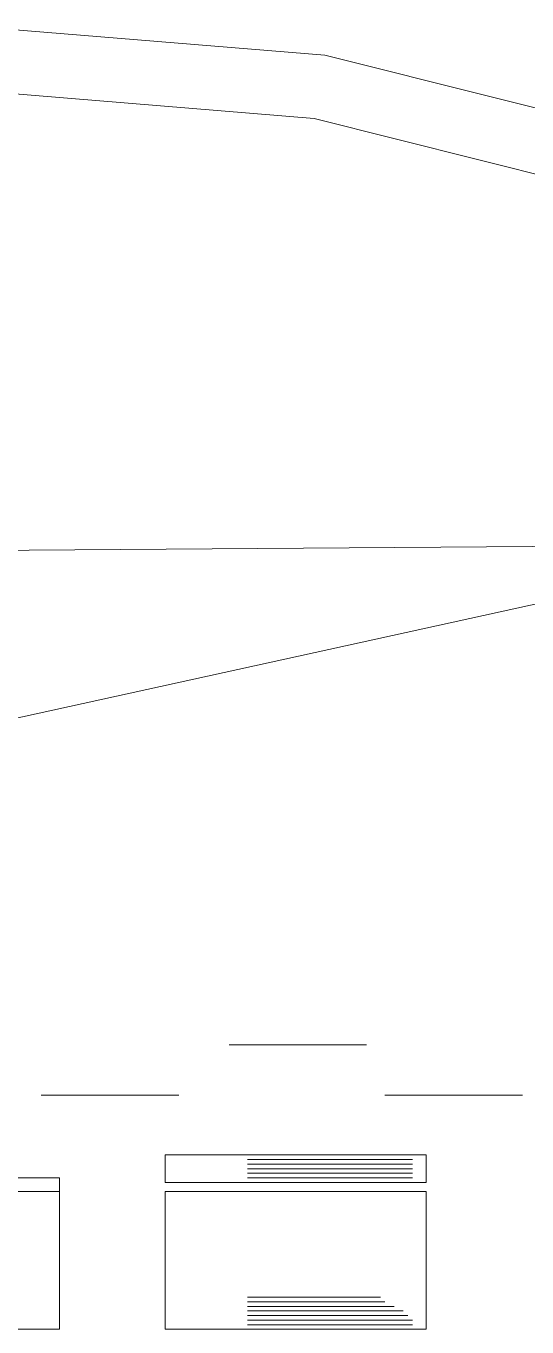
# Model space of a CAD drawing. Header units: metres. Extents: x 1 to 213, y 1 to 147.
# Drawn here: x 86.967 to 88.124, y 98.441 to 101.441 of the extents above; entities that cross this region are included whole.
import ezdxf

# ---------------------------------------------------------------- set-up
doc = ezdxf.new("R2010")
doc.units = ezdxf.units.M
doc.layers.add('00-BASE-ARQUITECTURA', color=8, linetype='Continuous', lineweight=0, plot=False)

msp = doc.modelspace()

# ---------------------------------------------------------------- linework, layer by layer
at = {"layer": '00-BASE-ARQUITECTURA'}
for points in [[(91.3666, 98.5613), (90.9585, 99.2741), (90.4484, 99.9007), (89.8497, 100.4325), (89.1759, 100.861), (88.4404, 101.1777), (87.6566, 101.3739), (86.838, 101.4412)], [(91.2325, 98.4984), (90.8364, 99.1902), (90.3414, 99.7982), (89.7605, 100.3143), (89.1067, 100.7301), (88.393, 101.0373), (87.6324, 101.2277), (86.838, 101.293)], [(78.5248, 100.1712), (88.7694, 100.2453)], [(81.922, 98.7424), (88.7694, 100.2453)], [(87.4359, 99.0917), (87.7534, 99.0917)], [(87.002, 98.9753), (87.3195, 98.9753)], [(87.7958, 98.9753), (88.1133, 98.9753)], [(87.4783, 98.8377), (87.4888, 98.8377), (87.4994, 98.8377), (87.51, 98.8377), (87.5206, 98.8377), (87.5312, 98.8377), (87.5418, 98.8377), (87.5523, 98.8377), (87.5629, 98.8377), (87.5735, 98.8377), (87.5841, 98.8377), (87.5947, 98.8377), (87.6053, 98.8377), (87.6159, 98.8377), (87.6264, 98.8377), (87.637, 98.8377), (87.6476, 98.8377), (87.6582, 98.8377), (87.6688, 98.8377), (87.6793, 98.8377), (87.6899, 98.8377), (87.7005, 98.8377), (87.7111, 98.8377), (87.7217, 98.8377), (87.7323, 98.8377), (87.7428, 98.8377), (87.7534, 98.8377), (87.764, 98.8377), (87.7746, 98.8377), (87.7852, 98.8377), (87.7958, 98.8377), (87.8063, 98.8377), (87.8169, 98.8377), (87.8275, 98.8377), (87.8381, 98.8377), (87.8487, 98.8377), (87.8593, 98.8377)], [(87.4783, 98.8271), (87.4888, 98.8271), (87.4994, 98.8271), (87.51, 98.8271), (87.5206, 98.8271), (87.5312, 98.8271), (87.5418, 98.8271), (87.5523, 98.8271), (87.5629, 98.8271), (87.5735, 98.8271), (87.5841, 98.8271), (87.5947, 98.8271), (87.6053, 98.8271), (87.6159, 98.8271), (87.6264, 98.8271), (87.637, 98.8271), (87.6476, 98.8271), (87.6582, 98.8271), (87.6688, 98.8271), (87.6793, 98.8271), (87.6899, 98.8271), (87.7005, 98.8271), (87.7111, 98.8271), (87.7217, 98.8271), (87.7323, 98.8271), (87.7428, 98.8271), (87.7534, 98.8271), (87.764, 98.8271), (87.7746, 98.8271), (87.7852, 98.8271), (87.7958, 98.8271), (87.8063, 98.8271), (87.8169, 98.8271), (87.8275, 98.8271), (87.8381, 98.8271), (87.8487, 98.8271), (87.8593, 98.8271)], [(87.4783, 98.8271), (87.4888, 98.8271), (87.4994, 98.8271), (87.51, 98.8271), (87.5206, 98.8271), (87.5312, 98.8271), (87.5418, 98.8271), (87.5523, 98.8271), (87.5629, 98.8271), (87.5735, 98.8271), (87.5841, 98.8271), (87.5947, 98.8271), (87.6053, 98.8271), (87.6159, 98.8271), (87.6264, 98.8271), (87.637, 98.8271), (87.6476, 98.8271), (87.6582, 98.8271), (87.6688, 98.8271), (87.6793, 98.8271), (87.6899, 98.8271), (87.7005, 98.8271), (87.7111, 98.8271), (87.7217, 98.8271), (87.7323, 98.8271), (87.7428, 98.8271), (87.7534, 98.8271), (87.764, 98.8271), (87.7746, 98.8271), (87.7852, 98.8271), (87.7958, 98.8271), (87.8063, 98.8271), (87.8169, 98.8271), (87.8275, 98.8271), (87.8381, 98.8271), (87.8487, 98.8271), (87.8593, 98.8271)], [(87.4783, 98.8165), (87.4888, 98.8165), (87.4994, 98.8165), (87.51, 98.8165), (87.5206, 98.8165), (87.5312, 98.8165), (87.5418, 98.8165), (87.5523, 98.8165), (87.5629, 98.8165), (87.5735, 98.8165), (87.5841, 98.8165), (87.5947, 98.8165), (87.6053, 98.8165), (87.6159, 98.8165), (87.6264, 98.8165), (87.637, 98.8165), (87.6476, 98.8165), (87.6582, 98.8165), (87.6688, 98.8165), (87.6793, 98.8165), (87.6899, 98.8165), (87.7005, 98.8165), (87.7111, 98.8165), (87.7217, 98.8165), (87.7323, 98.8165), (87.7428, 98.8165), (87.7534, 98.8165), (87.764, 98.8165), (87.7746, 98.8165), (87.7852, 98.8165), (87.7958, 98.8165), (87.8063, 98.8165), (87.8169, 98.8165), (87.8275, 98.8165), (87.8381, 98.8165), (87.8487, 98.8165), (87.8593, 98.8165)], [(87.4783, 98.8165), (87.4888, 98.8165), (87.4994, 98.8165), (87.51, 98.8165), (87.5206, 98.8165), (87.5312, 98.8165), (87.5418, 98.8165), (87.5523, 98.8165), (87.5629, 98.8165), (87.5735, 98.8165), (87.5841, 98.8165), (87.5947, 98.8165), (87.6053, 98.8165), (87.6159, 98.8165), (87.6264, 98.8165), (87.637, 98.8165), (87.6476, 98.8165), (87.6582, 98.8165), (87.6688, 98.8165), (87.6793, 98.8165), (87.6899, 98.8165), (87.7005, 98.8165), (87.7111, 98.8165), (87.7217, 98.8165), (87.7323, 98.8165), (87.7428, 98.8165), (87.7534, 98.8165), (87.764, 98.8165), (87.7746, 98.8165), (87.7852, 98.8165), (87.7958, 98.8165), (87.8063, 98.8165), (87.8169, 98.8165), (87.8275, 98.8165), (87.8381, 98.8165), (87.8487, 98.8165), (87.8593, 98.8165)], [(87.4783, 98.8059), (87.4888, 98.8059), (87.4994, 98.8059), (87.51, 98.8059), (87.5206, 98.8059), (87.5312, 98.8059), (87.5418, 98.8059), (87.5523, 98.8059), (87.5629, 98.8059), (87.5735, 98.8059), (87.5841, 98.8059), (87.5947, 98.8059), (87.6053, 98.8059), (87.6159, 98.8059), (87.6264, 98.8059), (87.637, 98.8059), (87.6476, 98.8059), (87.6582, 98.8059), (87.6688, 98.8059), (87.6793, 98.8059), (87.6899, 98.8059), (87.7005, 98.8059), (87.7111, 98.8059), (87.7217, 98.8059), (87.7323, 98.8059), (87.7428, 98.8059), (87.7534, 98.8059), (87.764, 98.8059), (87.7746, 98.8059), (87.7852, 98.8059), (87.7958, 98.8059), (87.8063, 98.8059), (87.8169, 98.8059), (87.8275, 98.8059), (87.8381, 98.8059), (87.8487, 98.8059), (87.8593, 98.8059)], [(87.4783, 98.8059), (87.4888, 98.8059), (87.4994, 98.8059), (87.51, 98.8059), (87.5206, 98.8059), (87.5312, 98.8059), (87.5418, 98.8059), (87.5523, 98.8059), (87.5629, 98.8059), (87.5735, 98.8059), (87.5841, 98.8059), (87.5947, 98.8059), (87.6053, 98.8059), (87.6159, 98.8059), (87.6264, 98.8059), (87.637, 98.8059), (87.6476, 98.8059), (87.6582, 98.8059), (87.6688, 98.8059), (87.6793, 98.8059), (87.6899, 98.8059), (87.7005, 98.8059), (87.7111, 98.8059), (87.7217, 98.8059), (87.7323, 98.8059), (87.7428, 98.8059), (87.7534, 98.8059), (87.764, 98.8059), (87.7746, 98.8059), (87.7852, 98.8059), (87.7958, 98.8059), (87.8063, 98.8059), (87.8169, 98.8059), (87.8275, 98.8059), (87.8381, 98.8059), (87.8487, 98.8059), (87.8593, 98.8059)], [(87.4783, 98.7954), (87.4888, 98.7954), (87.4994, 98.7954), (87.51, 98.7954), (87.5206, 98.7954), (87.5312, 98.7954), (87.5418, 98.7954), (87.5523, 98.7954), (87.5629, 98.7954), (87.5735, 98.7954), (87.5841, 98.7954), (87.5947, 98.7954), (87.6053, 98.7954), (87.6159, 98.7954), (87.6264, 98.7954), (87.637, 98.7954), (87.6476, 98.7954), (87.6582, 98.7954), (87.6688, 98.7954), (87.6793, 98.7954), (87.6899, 98.7954), (87.7005, 98.7954), (87.7111, 98.7954), (87.7217, 98.7954), (87.7323, 98.7954), (87.7428, 98.7954), (87.7534, 98.7954), (87.764, 98.7954), (87.7746, 98.7954), (87.7852, 98.7954), (87.7958, 98.7954), (87.8063, 98.7954), (87.8169, 98.7954), (87.8275, 98.7954), (87.8381, 98.7954), (87.8487, 98.7954), (87.8593, 98.7954)], [(87.4783, 98.7954), (87.4888, 98.7954), (87.4994, 98.7954), (87.51, 98.7954), (87.5206, 98.7954), (87.5312, 98.7954), (87.5418, 98.7954), (87.5523, 98.7954), (87.5629, 98.7954), (87.5735, 98.7954), (87.5841, 98.7954), (87.5947, 98.7954), (87.6053, 98.7954), (87.6159, 98.7954), (87.6264, 98.7954), (87.637, 98.7954), (87.6476, 98.7954), (87.6582, 98.7954), (87.6688, 98.7954), (87.6793, 98.7954), (87.6899, 98.7954), (87.7005, 98.7954), (87.7111, 98.7954), (87.7217, 98.7954), (87.7323, 98.7954), (87.7428, 98.7954), (87.7534, 98.7954), (87.764, 98.7954), (87.7746, 98.7954), (87.7852, 98.7954), (87.7958, 98.7954), (87.8063, 98.7954), (87.8169, 98.7954), (87.8275, 98.7954), (87.8381, 98.7954), (87.8487, 98.7954), (87.8593, 98.7954)], [(87.4783, 98.7848), (87.4888, 98.7848), (87.4994, 98.7848), (87.51, 98.7848), (87.5206, 98.7848), (87.5312, 98.7848), (87.5418, 98.7848), (87.5523, 98.7848), (87.5629, 98.7848), (87.5735, 98.7848), (87.5841, 98.7848), (87.5947, 98.7848), (87.6053, 98.7848), (87.6159, 98.7848), (87.6264, 98.7848), (87.637, 98.7848), (87.6476, 98.7848), (87.6582, 98.7848), (87.6688, 98.7848), (87.6793, 98.7848), (87.6899, 98.7848), (87.7005, 98.7848), (87.7111, 98.7848), (87.7217, 98.7848), (87.7323, 98.7848), (87.7428, 98.7848), (87.7534, 98.7848), (87.764, 98.7848), (87.7746, 98.7848), (87.7852, 98.7848), (87.7958, 98.7848), (87.8063, 98.7848), (87.8169, 98.7848), (87.8275, 98.7848), (87.8381, 98.7848), (87.8487, 98.7848), (87.8593, 98.7848)], [(87.4783, 98.7848), (87.4888, 98.7848), (87.4994, 98.7848), (87.51, 98.7848), (87.5206, 98.7848), (87.5312, 98.7848), (87.5418, 98.7848), (87.5523, 98.7848), (87.5629, 98.7848), (87.5735, 98.7848), (87.5841, 98.7848), (87.5947, 98.7848), (87.6053, 98.7848), (87.6159, 98.7848), (87.6264, 98.7848), (87.637, 98.7848), (87.6476, 98.7848), (87.6582, 98.7848), (87.6688, 98.7848), (87.6793, 98.7848), (87.6899, 98.7848), (87.7005, 98.7848), (87.7111, 98.7848), (87.7217, 98.7848), (87.7323, 98.7848), (87.7428, 98.7848), (87.7534, 98.7848), (87.764, 98.7848), (87.7746, 98.7848), (87.7852, 98.7848), (87.7958, 98.7848), (87.8063, 98.7848), (87.8169, 98.7848), (87.8275, 98.7848), (87.8381, 98.7848), (87.8487, 98.7848), (87.8593, 98.7848)], [(87.4783, 98.7742), (87.4888, 98.7742), (87.4994, 98.7742), (87.51, 98.7742), (87.5206, 98.7742), (87.5312, 98.7742), (87.5418, 98.7742), (87.5523, 98.7742), (87.5629, 98.7742), (87.5735, 98.7742), (87.5841, 98.7742), (87.5947, 98.7742), (87.6053, 98.7742), (87.6159, 98.7742), (87.6264, 98.7742), (87.637, 98.7742), (87.6476, 98.7742), (87.6582, 98.7742), (87.6688, 98.7742), (87.6793, 98.7742), (87.6899, 98.7742), (87.7005, 98.7742), (87.7111, 98.7742), (87.7217, 98.7742), (87.7323, 98.7742), (87.7428, 98.7742), (87.7534, 98.7742), (87.764, 98.7742), (87.7746, 98.7742), (87.7852, 98.7742), (87.7958, 98.7742), (87.8063, 98.7742), (87.8169, 98.7742), (87.8275, 98.7742), (87.8381, 98.7742), (87.8487, 98.7742), (87.8593, 98.7742)], [(87.4783, 98.7742), (87.4888, 98.7742), (87.4994, 98.7742), (87.51, 98.7742), (87.5206, 98.7742), (87.5312, 98.7742), (87.5418, 98.7742), (87.5523, 98.7742), (87.5629, 98.7742), (87.5735, 98.7742), (87.5841, 98.7742), (87.5947, 98.7742), (87.6053, 98.7742), (87.6159, 98.7742), (87.6264, 98.7742), (87.637, 98.7742), (87.6476, 98.7742), (87.6582, 98.7742), (87.6688, 98.7742), (87.6793, 98.7742), (87.6899, 98.7742), (87.7005, 98.7742), (87.7111, 98.7742), (87.7217, 98.7742), (87.7323, 98.7742), (87.7428, 98.7742), (87.7534, 98.7742), (87.764, 98.7742), (87.7746, 98.7742), (87.7852, 98.7742), (87.7958, 98.7742), (87.8063, 98.7742), (87.8169, 98.7742), (87.8275, 98.7742), (87.8381, 98.7742), (87.8487, 98.7742), (87.8593, 98.7742)], [(87.4783, 98.5096), (87.4888, 98.5096), (87.4994, 98.5096), (87.51, 98.5096), (87.5206, 98.5096), (87.5312, 98.5096), (87.5418, 98.5096), (87.5523, 98.5096), (87.5629, 98.5096), (87.5735, 98.5096), (87.5841, 98.5096), (87.5947, 98.5096), (87.6053, 98.5096), (87.6159, 98.5096), (87.6264, 98.5096), (87.637, 98.5096), (87.6476, 98.5096), (87.6582, 98.5096), (87.6688, 98.5096), (87.6793, 98.5096), (87.6899, 98.5096), (87.7005, 98.5096), (87.7111, 98.5096), (87.7217, 98.5096), (87.7323, 98.5096), (87.7428, 98.5096), (87.7534, 98.5096), (87.764, 98.5096), (87.7746, 98.5096), (87.7852, 98.5096)], [(87.4783, 98.499), (87.4888, 98.499), (87.4994, 98.499), (87.51, 98.499), (87.5206, 98.499), (87.5312, 98.499), (87.5418, 98.499), (87.5523, 98.499), (87.5629, 98.499), (87.5735, 98.499), (87.5841, 98.499), (87.5947, 98.499), (87.6053, 98.499), (87.6159, 98.499), (87.6264, 98.499), (87.637, 98.499), (87.6476, 98.499), (87.6582, 98.499), (87.6688, 98.499), (87.6793, 98.499), (87.6899, 98.499), (87.7005, 98.499), (87.7111, 98.499), (87.7217, 98.499), (87.7323, 98.499), (87.7428, 98.499), (87.7534, 98.499), (87.764, 98.499), (87.7746, 98.499), (87.7852, 98.499)], [(87.4783, 98.499), (87.4888, 98.499), (87.4994, 98.499), (87.51, 98.499), (87.5206, 98.499), (87.5312, 98.499), (87.5418, 98.499), (87.5523, 98.499), (87.5629, 98.499), (87.5735, 98.499), (87.5841, 98.499), (87.5947, 98.499), (87.6053, 98.499), (87.6159, 98.499), (87.6264, 98.499), (87.637, 98.499), (87.6476, 98.499), (87.6582, 98.499), (87.6688, 98.499), (87.6793, 98.499), (87.6899, 98.499), (87.7005, 98.499), (87.7111, 98.499), (87.7217, 98.499), (87.7323, 98.499), (87.7428, 98.499), (87.7534, 98.499), (87.764, 98.499), (87.7746, 98.499), (87.7852, 98.499), (87.7958, 98.499)], [(87.4783, 98.4884), (87.4888, 98.4884), (87.4994, 98.4884), (87.51, 98.4884), (87.5206, 98.4884), (87.5312, 98.4884), (87.5418, 98.4884), (87.5523, 98.4884), (87.5629, 98.4884), (87.5735, 98.4884), (87.5841, 98.4884), (87.5947, 98.4884), (87.6053, 98.4884), (87.6159, 98.4884), (87.6264, 98.4884), (87.637, 98.4884), (87.6476, 98.4884), (87.6582, 98.4884), (87.6688, 98.4884), (87.6793, 98.4884), (87.6899, 98.4884), (87.7005, 98.4884), (87.7111, 98.4884), (87.7217, 98.4884), (87.7323, 98.4884), (87.7428, 98.4884), (87.7534, 98.4884), (87.764, 98.4884), (87.7746, 98.4884), (87.7852, 98.4884), (87.7958, 98.4884), (87.8063, 98.4884)], [(87.4783, 98.4884), (87.4888, 98.4884), (87.4994, 98.4884), (87.51, 98.4884), (87.5206, 98.4884), (87.5312, 98.4884), (87.5418, 98.4884), (87.5523, 98.4884), (87.5629, 98.4884), (87.5735, 98.4884), (87.5841, 98.4884), (87.5947, 98.4884), (87.6053, 98.4884), (87.6159, 98.4884), (87.6264, 98.4884), (87.637, 98.4884), (87.6476, 98.4884), (87.6582, 98.4884), (87.6688, 98.4884), (87.6793, 98.4884), (87.6899, 98.4884), (87.7005, 98.4884), (87.7111, 98.4884), (87.7217, 98.4884), (87.7323, 98.4884), (87.7428, 98.4884), (87.7534, 98.4884), (87.764, 98.4884), (87.7746, 98.4884), (87.7852, 98.4884), (87.7958, 98.4884), (87.8063, 98.4884), (87.8169, 98.4884)], [(87.4783, 98.4884), (87.4888, 98.4884), (87.4994, 98.4884), (87.51, 98.4884), (87.5206, 98.4884), (87.5312, 98.4884), (87.5418, 98.4884), (87.5523, 98.4884), (87.5629, 98.4884), (87.5735, 98.4884), (87.5841, 98.4884), (87.5947, 98.4884), (87.6053, 98.4884), (87.6159, 98.4884), (87.6264, 98.4884), (87.637, 98.4884), (87.6476, 98.4884), (87.6582, 98.4884), (87.6688, 98.4884), (87.6793, 98.4884), (87.6899, 98.4884), (87.7005, 98.4884), (87.7111, 98.4884), (87.7217, 98.4884), (87.7323, 98.4884), (87.7428, 98.4884), (87.7534, 98.4884), (87.764, 98.4884), (87.7746, 98.4884), (87.7852, 98.4884), (87.7958, 98.4884), (87.8063, 98.4884), (87.8169, 98.4884)], [(87.4783, 98.4779), (87.4888, 98.4779), (87.4994, 98.4779), (87.51, 98.4779), (87.5206, 98.4779), (87.5312, 98.4779), (87.5418, 98.4779), (87.5523, 98.4779), (87.5629, 98.4779), (87.5735, 98.4779), (87.5841, 98.4779), (87.5947, 98.4779), (87.6053, 98.4779), (87.6159, 98.4779), (87.6264, 98.4779), (87.637, 98.4779), (87.6476, 98.4779), (87.6582, 98.4779), (87.6688, 98.4779), (87.6793, 98.4779), (87.6899, 98.4779), (87.7005, 98.4779), (87.7111, 98.4779), (87.7217, 98.4779), (87.7323, 98.4779), (87.7428, 98.4779), (87.7534, 98.4779), (87.764, 98.4779), (87.7746, 98.4779), (87.7852, 98.4779), (87.7958, 98.4779), (87.8063, 98.4779), (87.8169, 98.4779), (87.8275, 98.4779)], [(87.4783, 98.4779), (87.4888, 98.4779), (87.4994, 98.4779), (87.51, 98.4779), (87.5206, 98.4779), (87.5312, 98.4779), (87.5418, 98.4779), (87.5523, 98.4779), (87.5629, 98.4779), (87.5735, 98.4779), (87.5841, 98.4779), (87.5947, 98.4779), (87.6053, 98.4779), (87.6159, 98.4779), (87.6264, 98.4779), (87.637, 98.4779), (87.6476, 98.4779), (87.6582, 98.4779), (87.6688, 98.4779), (87.6793, 98.4779), (87.6899, 98.4779), (87.7005, 98.4779), (87.7111, 98.4779), (87.7217, 98.4779), (87.7323, 98.4779), (87.7428, 98.4779), (87.7534, 98.4779), (87.764, 98.4779), (87.7746, 98.4779), (87.7852, 98.4779), (87.7958, 98.4779), (87.8063, 98.4779), (87.8169, 98.4779), (87.8275, 98.4779), (87.8381, 98.4779)], [(87.4783, 98.4673), (87.4888, 98.4673), (87.4994, 98.4673), (87.51, 98.4673), (87.5206, 98.4673), (87.5312, 98.4673), (87.5418, 98.4673), (87.5523, 98.4673), (87.5629, 98.4673), (87.5735, 98.4673), (87.5841, 98.4673), (87.5947, 98.4673), (87.6053, 98.4673), (87.6159, 98.4673), (87.6264, 98.4673), (87.637, 98.4673), (87.6476, 98.4673), (87.6582, 98.4673), (87.6688, 98.4673), (87.6793, 98.4673), (87.6899, 98.4673), (87.7005, 98.4673), (87.7111, 98.4673), (87.7217, 98.4673), (87.7323, 98.4673), (87.7428, 98.4673), (87.7534, 98.4673), (87.764, 98.4673), (87.7746, 98.4673), (87.7852, 98.4673), (87.7958, 98.4673), (87.8063, 98.4673), (87.8169, 98.4673), (87.8275, 98.4673), (87.8381, 98.4673), (87.8487, 98.4673)], [(87.4783, 98.4673), (87.4888, 98.4673), (87.4994, 98.4673), (87.51, 98.4673), (87.5206, 98.4673), (87.5312, 98.4673), (87.5418, 98.4673), (87.5523, 98.4673), (87.5629, 98.4673), (87.5735, 98.4673), (87.5841, 98.4673), (87.5947, 98.4673), (87.6053, 98.4673), (87.6159, 98.4673), (87.6264, 98.4673), (87.637, 98.4673), (87.6476, 98.4673), (87.6582, 98.4673), (87.6688, 98.4673), (87.6793, 98.4673), (87.6899, 98.4673), (87.7005, 98.4673), (87.7111, 98.4673), (87.7217, 98.4673), (87.7323, 98.4673), (87.7428, 98.4673), (87.7534, 98.4673), (87.764, 98.4673), (87.7746, 98.4673), (87.7852, 98.4673), (87.7958, 98.4673), (87.8063, 98.4673), (87.8169, 98.4673), (87.8275, 98.4673), (87.8381, 98.4673), (87.8487, 98.4673)], [(87.4783, 98.4567), (87.4888, 98.4567), (87.4994, 98.4567), (87.51, 98.4567), (87.5206, 98.4567), (87.5312, 98.4567), (87.5418, 98.4567), (87.5523, 98.4567), (87.5629, 98.4567), (87.5735, 98.4567), (87.5841, 98.4567), (87.5947, 98.4567), (87.6053, 98.4567), (87.6159, 98.4567), (87.6264, 98.4567), (87.637, 98.4567), (87.6476, 98.4567), (87.6582, 98.4567), (87.6688, 98.4567), (87.6793, 98.4567), (87.6899, 98.4567), (87.7005, 98.4567), (87.7111, 98.4567), (87.7217, 98.4567), (87.7323, 98.4567), (87.7428, 98.4567), (87.7534, 98.4567), (87.764, 98.4567), (87.7746, 98.4567), (87.7852, 98.4567), (87.7958, 98.4567), (87.8063, 98.4567), (87.8169, 98.4567), (87.8275, 98.4567), (87.8381, 98.4567), (87.8487, 98.4567), (87.8593, 98.4567)], [(87.4783, 98.4567), (87.4888, 98.4567), (87.4994, 98.4567), (87.51, 98.4567), (87.5206, 98.4567), (87.5312, 98.4567), (87.5418, 98.4567), (87.5523, 98.4567), (87.5629, 98.4567), (87.5735, 98.4567), (87.5841, 98.4567), (87.5947, 98.4567), (87.6053, 98.4567), (87.6159, 98.4567), (87.6264, 98.4567), (87.637, 98.4567), (87.6476, 98.4567), (87.6582, 98.4567), (87.6688, 98.4567), (87.6793, 98.4567), (87.6899, 98.4567), (87.7005, 98.4567), (87.7111, 98.4567), (87.7217, 98.4567), (87.7323, 98.4567), (87.7428, 98.4567), (87.7534, 98.4567), (87.764, 98.4567), (87.7746, 98.4567), (87.7852, 98.4567), (87.7958, 98.4567), (87.8063, 98.4567), (87.8169, 98.4567), (87.8275, 98.4567), (87.8381, 98.4567), (87.8487, 98.4567), (87.8593, 98.4567)], [(87.4783, 98.4461), (87.4888, 98.4461), (87.4994, 98.4461), (87.51, 98.4461), (87.5206, 98.4461), (87.5312, 98.4461), (87.5418, 98.4461), (87.5523, 98.4461), (87.5629, 98.4461), (87.5735, 98.4461), (87.5841, 98.4461), (87.5947, 98.4461), (87.6053, 98.4461), (87.6159, 98.4461), (87.6264, 98.4461), (87.637, 98.4461), (87.6476, 98.4461), (87.6582, 98.4461), (87.6688, 98.4461), (87.6793, 98.4461), (87.6899, 98.4461), (87.7005, 98.4461), (87.7111, 98.4461), (87.7217, 98.4461), (87.7323, 98.4461), (87.7428, 98.4461), (87.7534, 98.4461), (87.764, 98.4461), (87.7746, 98.4461), (87.7852, 98.4461), (87.7958, 98.4461), (87.8063, 98.4461), (87.8169, 98.4461), (87.8275, 98.4461), (87.8381, 98.4461), (87.8487, 98.4461), (87.8593, 98.4461)], [(87.4783, 98.4461), (87.4888, 98.4461), (87.4994, 98.4461), (87.51, 98.4461), (87.5206, 98.4461), (87.5312, 98.4461), (87.5418, 98.4461), (87.5523, 98.4461), (87.5629, 98.4461), (87.5735, 98.4461), (87.5841, 98.4461), (87.5947, 98.4461), (87.6053, 98.4461), (87.6159, 98.4461), (87.6264, 98.4461), (87.637, 98.4461), (87.6476, 98.4461), (87.6582, 98.4461), (87.6688, 98.4461), (87.6793, 98.4461), (87.6899, 98.4461), (87.7005, 98.4461), (87.7111, 98.4461), (87.7217, 98.4461), (87.7323, 98.4461), (87.7428, 98.4461), (87.7534, 98.4461), (87.764, 98.4461), (87.7746, 98.4461), (87.7852, 98.4461), (87.7958, 98.4461), (87.8063, 98.4461), (87.8169, 98.4461), (87.8275, 98.4461), (87.8381, 98.4461), (87.8487, 98.4461), (87.8593, 98.4461)]]:
    msp.add_lwpolyline(points, dxfattribs=at)
for points in [[(87.891, 98.7742), (87.891, 98.8377), (87.2878, 98.8377), (87.2878, 98.7742)], [(85.4463, 98.753), (87.0444, 98.753), (87.0444, 98.7848), (85.4463, 98.7848)], [(87.0444, 98.4355), (87.0444, 98.753), (85.4463, 98.753), (85.4463, 98.4355)], [(87.891, 98.4355), (87.891, 98.753), (87.2878, 98.753), (87.2878, 98.4355)]]:
    msp.add_lwpolyline(points, close=True, dxfattribs=at)

doc.saveas('drawing.dxf')
